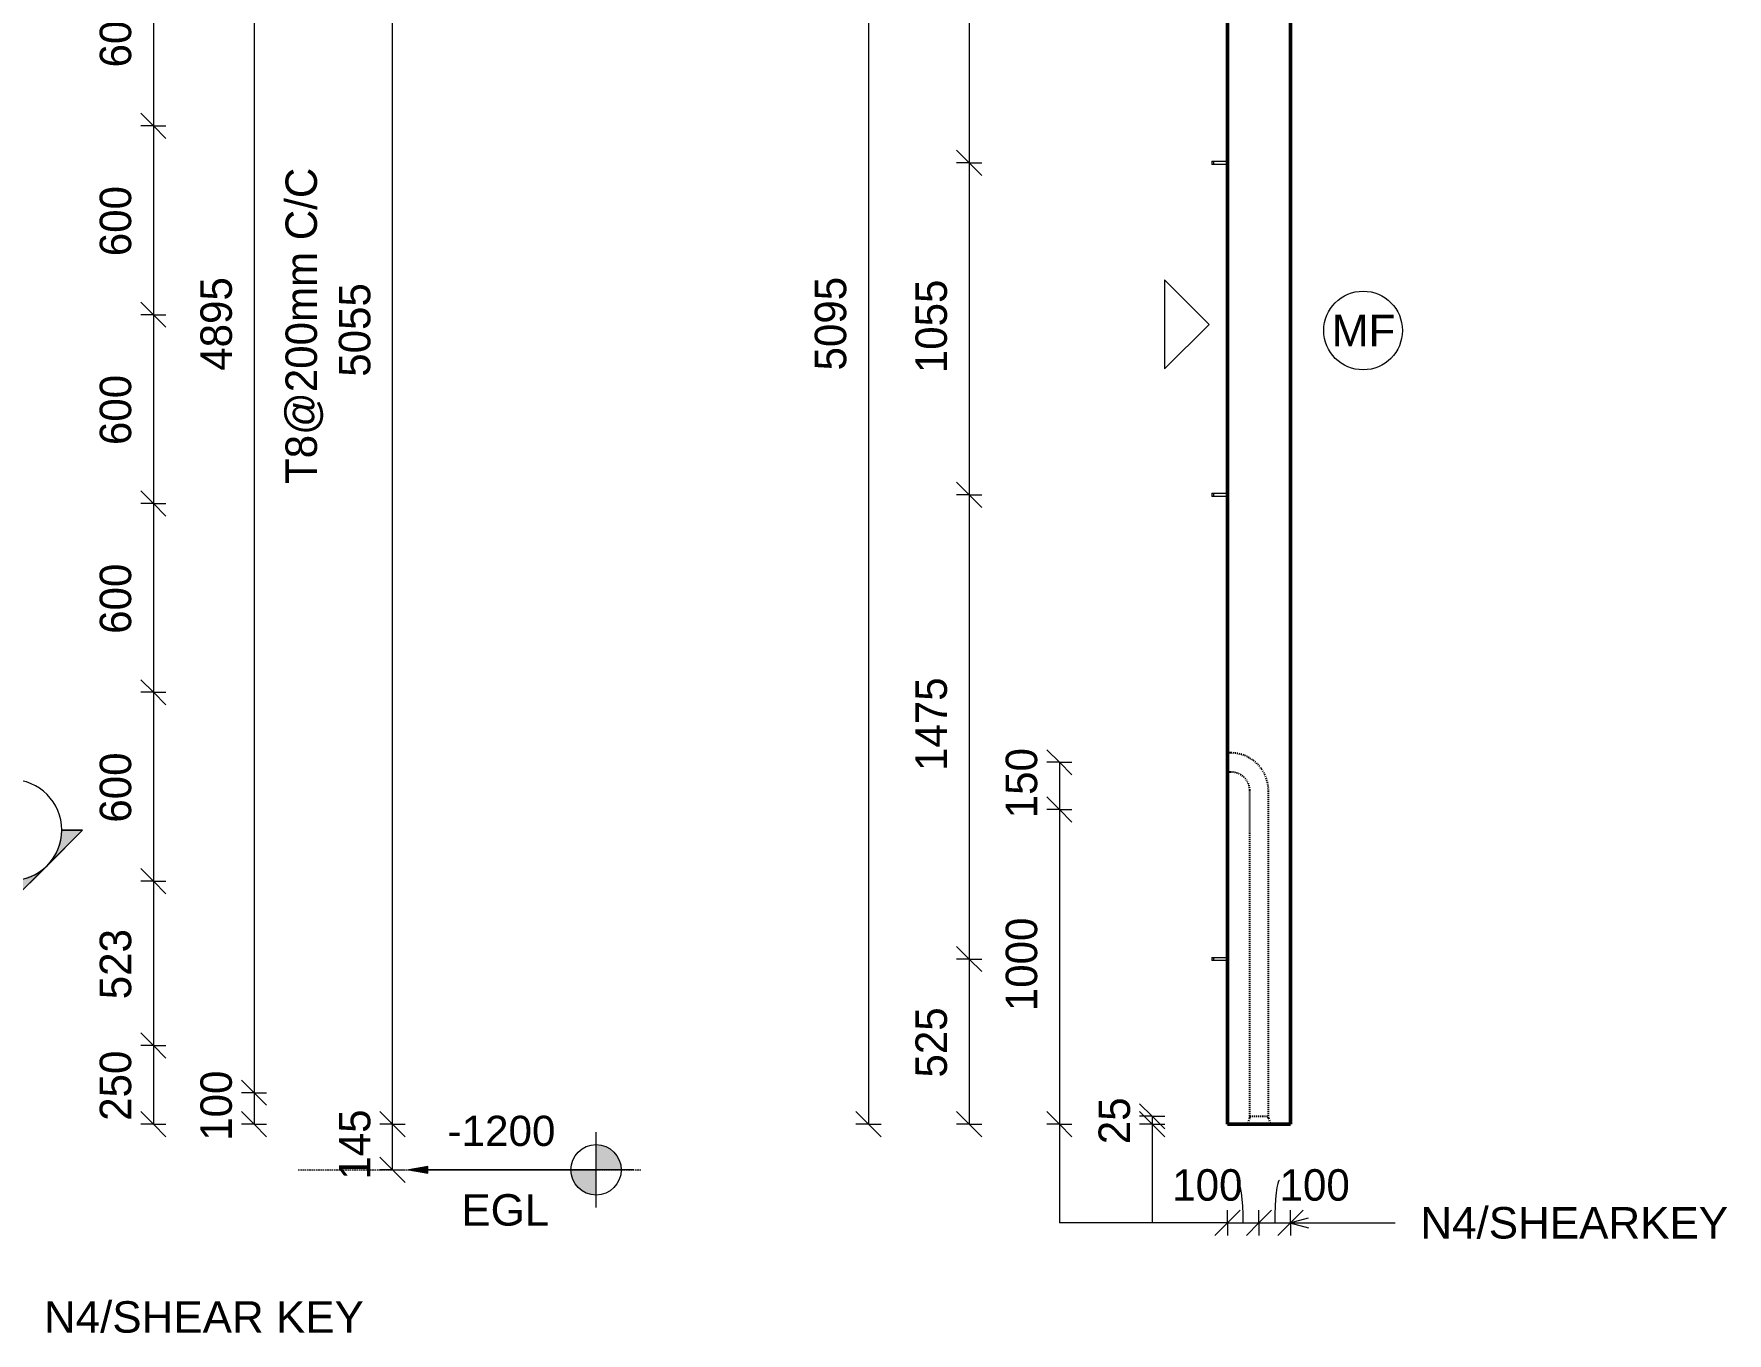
# Model space of a CAD drawing. Header units: millimetres. Extents: x 8200 to 32775, y -2059 to 19057.
# Drawn here: x 13265 to 18646, y -2059 to 2070 of the extents above; entities that cross this region are included whole.
import ezdxf

# ---------------------------------------------------------------- set-up
doc = ezdxf.new("R2010")
doc.units = ezdxf.units.MM
doc.linetypes.add('Dash', pattern=[6.36, 3.18, -3.18])
doc.linetypes.add('Hidden', pattern=[7.14, 4.76, -2.38])
for name, color, linetype, lineweight in [('A-ANNO-DIMS', 211, 'Continuous', 9), ('A-ANNO-DIMS-40', 211, 'Continuous', 9), ('A-DETL-HDLN', 90, 'Hidden', 18), ('A-DETL-THIN', 151, 'Continuous', 18), ('A-GENM', 13, 'Continuous', 18), ('A-WALL', 113, 'Continuous', 25), ('A-WALL-HDLN', 110, 'Dash', 25), ('G-ANNO-DIMS', 111, 'Continuous', 9), ('G-ANNO-SYMB', 111, 'Continuous', 9), ('G-ANNO-TEXT', 231, 'Continuous', 9)]:
    doc.layers.add(name, color=color, linetype=linetype, lineweight=lineweight)
doc.styles.add('Arial_1', font='arial.ttf', dxfattribs={"height": 100})
doc.styles.add('Arial_2', font='arial.ttf', dxfattribs={"height": 96})
doc.styles.add('Nirmala UI Semilight', font='NirmalaS.ttf', dxfattribs={"height": 100})
doc.dimstyles.new('Arrow_Filled_-_2_5_NI_UI', dxfattribs={"dimscale": 304.8, "dimtxt": 104.736395, "dimasz": 0.262467, "dimexe": 0.131234, "dimexo": 0.0625, "dimgap": 0.131234, "dimtad": 1, "dimdec": 4, "dimzin": 0, "dimdsep": 46, "dimtxsty": 'Nirmala UI Semilight', "dimblk1": 'OBLIQUE', "dimblk2": 'OBLIQUE', "dimsah": 1, "dimcen": 0.09, "dimazin": 0, "dimtfac": 1, "dimtdec": 4, "dimtix": 1, "dimtmove": 0, "dimatfit": 3, "dimfxl": 0.131234, "dimfxlon": 1, "dimtvp": 1, "dimtolj": 1, "dimtzin": 0, "dimarcsym": 2})
doc.dimstyles.new('Arrow_Filled_-_2_5_NI_UI_2', dxfattribs={"dimscale": 304.8, "dimtxt": 104.736395, "dimasz": 0.262467, "dimexe": 0.131234, "dimexo": 0.0625, "dimgap": 0.131234, "dimtad": 1, "dimdec": 4, "dimzin": 0, "dimdsep": 46, "dimtxsty": 'Nirmala UI Semilight', "dimblk1": 'OBLIQUE', "dimblk2": 'OBLIQUE', "dimsah": 1, "dimcen": 0.09, "dimazin": 0, "dimtfac": 1, "dimtdec": 4, "dimtix": 1, "dimtmove": 1, "dimatfit": 3, "dimfxl": 0.131234, "dimfxlon": 1, "dimtvp": 1, "dimtolj": 1, "dimtzin": 0, "dimarcsym": 2})

# ---------------------------------------------------------------- blocks, each defined once
blk = doc.blocks.new('RR spread anchor face based - RR-SA-2_5-150-1726819-Elevation Right')
at = {"layer": 'A-GENM'}
for p, q in [((17885.4, 3140), (17890.4, 3140)), ((17885.4, 3140), (17885.4, 3130)), ((17890.4, 3130), (17885.4, 3130)), ((17890.4, 3140), (17935.4, 3140)), ((17890.4, 3140), (17890.4, 3130)), ((17935.4, 3130), (17890.4, 3130))]:
    blk.add_line(p, q, dxfattribs=at)
blk = doc.blocks.new('Detail View - M_Section Head - Filled SHOP DWG-1002450-Elevation Front')
at = {"layer": 'G-ANNO-SYMB'}
h = blk.add_hatch(color=256, dxfattribs=at)
edge = h.paths.add_edge_path()
edge.add_line((12967.1, -460.3), (13033.4, -460.3))
edge.add_arc((13193.4, -460.3), 160, 180, 225)
edge.add_line((13080.2, -573.5), (12967.1, -460.3))
h = blk.add_hatch(color=256, dxfattribs=at)
edge = h.paths.add_edge_path()
edge.add_line((13419.6, -460.3), (13306.5, -573.5))
edge.add_arc((13193.4, -460.3), 160, 315, 360)
edge.add_line((13353.4, -460.3), (13419.6, -460.3))
h = blk.add_hatch(color=256, dxfattribs=at)
edge = h.paths.add_edge_path()
edge.add_line((13193.4, -686.6), (13080.2, -573.5))
edge.add_arc((13193.4, -460.3), 160, 225, 270)
edge.add_line((13193.4, -620.3), (13193.4, -686.6))
h = blk.add_hatch(color=256, dxfattribs=at)
edge = h.paths.add_edge_path()
edge.add_line((13193.4, -686.6), (13193.4, -620.3))
edge.add_arc((13193.4, -460.3), 160, 270, 315)
edge.add_line((13306.5, -573.5), (13193.4, -686.6))
for p, q in [((13193.4, -686.6), (12967.1, -460.3)), ((13033.4, -460.3), (12967.1, -460.3)), ((12967.1, -460.3), (13080.2, -573.5)), ((13033.4, -460.3), (12967.1, -460.3)), ((13193.4, -686.6), (13419.6, -460.3)), ((13306.5, -573.5), (13419.6, -460.3)), ((13353.4, -460.3), (13419.6, -460.3)), ((13419.6, -460.3), (13353.4, -460.3)), ((13080.2, -573.5), (13193.4, -686.6)), ((13193.4, -686.6), (13306.5, -573.5)), ((13193.4, -620.3), (13193.4, -686.6)), ((13193.4, -686.6), (13193.4, -620.3))]:
    blk.add_line(p, q, dxfattribs=at)
for start, end in [(360, 180), (180, 360), (180, 225), (315, 0), (225, 270), (270, 315)]:
    blk.add_arc((13193.4, -460.3), 160, start, end, dxfattribs=at)
blk = doc.blocks.new('DIMBLOCK31-Elevation Front')
at = {"layer": 'A-ANNO-DIMS-40'}
for p, q in [((13964.4, 3600), (13924.4, 3640)), ((13964.4, 3600), (13924.4, 3600)), ((13964.4, 3600), (13964.4, -1295)), ((13964.4, 3600), (14004.4, 3560)), ((13964.4, 3600), (14004.4, 3600)), ((13964.4, -1295), (13924.4, -1255)), ((13964.4, -1295), (13924.4, -1295)), ((13964.4, -1295), (14004.4, -1335)), ((13964.4, -1295), (14004.4, -1295))]:
    blk.add_line(p, q, dxfattribs=at)
at = {"layer": 'A-ANNO-DIMS-40', "color": 0, "char_height": 100, "attachment_point": 1, "rotation": 90, "line_spacing_factor": 1.142579, "style": 'Nirmala UI Semilight'}
for s, insert, width in [('T8@200mm C/C', (14064.4, 639.3), 1231.7), ('4895', (13794, 999.2), 367.91)]:
    blk.add_mtext(s, dxfattribs=dict(at, insert=insert, width=width))
blk = doc.blocks.new('_Oblique')
at = {"color": 0, "linetype": 'ByBlock', "lineweight": -2}
blk.add_line((-0.5, -0.5), (0.5, 0.5), dxfattribs=at)
blk = doc.blocks.new('DIMBLOCK32-Elevation Front')
at = {"layer": 'A-ANNO-DIMS-40'}
for p, q in [((13964.4, -1295), (13924.4, -1255)), ((13964.4, -1295), (13924.4, -1295)), ((13964.4, -1295), (13964.4, -1395)), ((13964.4, -1295), (14004.4, -1335)), ((13964.4, -1295), (14004.4, -1295)), ((13964.4, -1395), (13924.4, -1355)), ((13964.4, -1395), (13924.4, -1395)), ((13964.4, -1395), (14004.4, -1435)), ((13964.4, -1395), (14004.4, -1395))]:
    blk.add_line(p, q, dxfattribs=at)
at = {"layer": 'A-ANNO-DIMS-40', "color": 0, "insert": (13794, -1447.8), "char_height": 100, "width": 246.797, "attachment_point": 1, "rotation": 90, "line_spacing_factor": 1.142579, "style": 'Nirmala UI Semilight'}
blk.add_mtext('100', dxfattribs=at)
blk = doc.blocks.new('DIMBLOCK36-Elevation Front')
at = {"layer": 'A-ANNO-DIMS-40'}
for p, q in [((13644.4, 2377.5), (13604.4, 2417.5)), ((13644.4, 2377.5), (13604.4, 2377.5)), ((13644.4, 2377.5), (13644.4, 1777.5)), ((13644.4, 2377.5), (13684.4, 2337.5)), ((13644.4, 2377.5), (13684.4, 2377.5)), ((13644.4, 1777.5), (13604.4, 1817.5)), ((13644.4, 1777.5), (13604.4, 1777.5)), ((13644.4, 1777.5), (13684.4, 1737.5)), ((13644.4, 1777.5), (13684.4, 1777.5))]:
    blk.add_line(p, q, dxfattribs=at)
at = {"layer": 'A-ANNO-DIMS-40', "color": 0, "insert": (13474, 1963.2), "char_height": 100, "width": 274.219, "attachment_point": 1, "rotation": 90, "line_spacing_factor": 1.142579, "style": 'Nirmala UI Semilight'}
blk.add_mtext('600', dxfattribs=at)
blk = doc.blocks.new('DIMBLOCK37-Elevation Front')
at = {"layer": 'A-ANNO-DIMS-40'}
for p, q in [((13644.4, 1777.5), (13604.4, 1817.5)), ((13644.4, 1777.5), (13604.4, 1777.5)), ((13644.4, 1777.5), (13644.4, 1177.5)), ((13644.4, 1777.5), (13684.4, 1737.5)), ((13644.4, 1777.5), (13684.4, 1777.5)), ((13644.4, 1177.5), (13604.4, 1217.5)), ((13644.4, 1177.5), (13604.4, 1177.5)), ((13644.4, 1177.5), (13684.4, 1137.5)), ((13644.4, 1177.5), (13684.4, 1177.5))]:
    blk.add_line(p, q, dxfattribs=at)
at = {"layer": 'A-ANNO-DIMS-40', "color": 0, "insert": (13474, 1363.2), "char_height": 100, "width": 274.219, "attachment_point": 1, "rotation": 90, "line_spacing_factor": 1.142579, "style": 'Nirmala UI Semilight'}
blk.add_mtext('600', dxfattribs=at)
blk = doc.blocks.new('DIMBLOCK38-Elevation Front')
at = {"layer": 'A-ANNO-DIMS-40'}
for p, q in [((13644.4, 1177.5), (13604.4, 1217.5)), ((13644.4, 1177.5), (13604.4, 1177.5)), ((13644.4, 1177.5), (13644.4, 577.5)), ((13644.4, 1177.5), (13684.4, 1137.5)), ((13644.4, 1177.5), (13684.4, 1177.5)), ((13644.4, 577.5), (13604.4, 617.5)), ((13644.4, 577.5), (13604.4, 577.5)), ((13644.4, 577.5), (13684.4, 537.5)), ((13644.4, 577.5), (13684.4, 577.5))]:
    blk.add_line(p, q, dxfattribs=at)
at = {"layer": 'A-ANNO-DIMS-40', "color": 0, "insert": (13474, 763.2), "char_height": 100, "width": 274.219, "attachment_point": 1, "rotation": 90, "line_spacing_factor": 1.142579, "style": 'Nirmala UI Semilight'}
blk.add_mtext('600', dxfattribs=at)
blk = doc.blocks.new('DIMBLOCK39-Elevation Front')
at = {"layer": 'A-ANNO-DIMS-40'}
for p, q in [((13644.4, 577.5), (13604.4, 617.5)), ((13644.4, 577.5), (13604.4, 577.5)), ((13644.4, 577.5), (13644.4, -22.5)), ((13644.4, 577.5), (13684.4, 537.5)), ((13644.4, 577.5), (13684.4, 577.5)), ((13644.4, -22.5), (13604.4, 17.5)), ((13644.4, -22.5), (13604.4, -22.5)), ((13644.4, -22.5), (13684.4, -62.5)), ((13644.4, -22.5), (13684.4, -22.5))]:
    blk.add_line(p, q, dxfattribs=at)
at = {"layer": 'A-ANNO-DIMS-40', "color": 0, "insert": (13474, 163.2), "char_height": 100, "width": 274.219, "attachment_point": 1, "rotation": 90, "line_spacing_factor": 1.142579, "style": 'Nirmala UI Semilight'}
blk.add_mtext('600', dxfattribs=at)
blk = doc.blocks.new('DIMBLOCK40-Elevation Front')
at = {"layer": 'A-ANNO-DIMS-40'}
for p, q in [((13644.4, -22.5), (13604.4, 17.5)), ((13644.4, -22.5), (13604.4, -22.5)), ((13644.4, -22.5), (13644.4, -622.5)), ((13644.4, -22.5), (13684.4, -62.5)), ((13644.4, -22.5), (13684.4, -22.5)), ((13644.4, -622.5), (13604.4, -582.5)), ((13644.4, -622.5), (13604.4, -622.5)), ((13644.4, -622.5), (13684.4, -662.5)), ((13644.4, -622.5), (13684.4, -622.5))]:
    blk.add_line(p, q, dxfattribs=at)
at = {"layer": 'A-ANNO-DIMS-40', "color": 0, "insert": (13474, -436.8), "char_height": 100, "width": 274.219, "attachment_point": 1, "rotation": 90, "line_spacing_factor": 1.142579, "style": 'Nirmala UI Semilight'}
blk.add_mtext('600', dxfattribs=at)
blk = doc.blocks.new('DIMBLOCK41-Elevation Front')
at = {"layer": 'A-ANNO-DIMS-40'}
for p, q in [((13644.4, -622.5), (13604.4, -582.5)), ((13644.4, -622.5), (13604.4, -622.5)), ((13644.4, -622.5), (13644.4, -1145)), ((13644.4, -622.5), (13684.4, -662.5)), ((13644.4, -622.5), (13684.4, -622.5)), ((13644.4, -1145), (13604.4, -1105)), ((13644.4, -1145), (13604.4, -1145)), ((13644.4, -1145), (13684.4, -1185)), ((13644.4, -1145), (13684.4, -1145))]:
    blk.add_line(p, q, dxfattribs=at)
at = {"layer": 'A-ANNO-DIMS-40', "color": 0, "insert": (13474, -998), "char_height": 100, "width": 274.219, "attachment_point": 1, "rotation": 90, "line_spacing_factor": 1.142579, "style": 'Nirmala UI Semilight'}
blk.add_mtext('523', dxfattribs=at)
blk = doc.blocks.new('DIMBLOCK42-Elevation Front')
at = {"layer": 'A-ANNO-DIMS-40'}
for p, q in [((13644.4, -1145), (13604.4, -1105)), ((13644.4, -1145), (13604.4, -1145)), ((13644.4, -1145), (13644.4, -1395)), ((13644.4, -1145), (13684.4, -1185)), ((13644.4, -1145), (13684.4, -1145)), ((13644.4, -1395), (13604.4, -1355)), ((13644.4, -1395), (13604.4, -1395)), ((13644.4, -1395), (13684.4, -1435)), ((13644.4, -1395), (13684.4, -1395))]:
    blk.add_line(p, q, dxfattribs=at)
at = {"layer": 'A-ANNO-DIMS-40', "color": 0, "insert": (13474, -1384.3), "char_height": 100, "width": 274.219, "attachment_point": 1, "rotation": 90, "line_spacing_factor": 1.142579, "style": 'Nirmala UI Semilight'}
blk.add_mtext('250', dxfattribs=at)
blk = doc.blocks.new('Spot Elevations - M_Spot Elevation - Target Filled-10609-Elevation Front')
at = {"layer": 'G-ANNO-DIMS'}
h = blk.add_hatch(color=256, dxfattribs=at)
edge = h.paths.add_edge_path()
edge.add_line((15051.6, -1540), (15131.6, -1540))
edge.add_arc((15051.6, -1540), 80, 0, 90)
edge.add_line((15051.6, -1460), (15051.6, -1540))
h = blk.add_hatch(color=256, dxfattribs=at)
edge = h.paths.add_edge_path()
edge.add_line((15051.6, -1540), (14971.6, -1540))
edge.add_arc((15051.6, -1540), 80, 180, 270)
edge.add_line((15051.6, -1620), (15051.6, -1540))
for p, q in [((15051.6, -1660), (15051.6, -1420)), ((15171.6, -1540), (14491.6, -1540))]:
    blk.add_line(p, q, dxfattribs=at)
blk.add_circle((15051.6, -1540), 80, dxfattribs=at)
blk = doc.blocks.new('DIMBLOCK53-Elevation Front')
at = {"layer": 'A-ANNO-DIMS-40'}
for p, q in [((14404.4, -1395), (14364.4, -1355)), ((14404.4, -1395), (14364.4, -1395)), ((14404.4, -1540), (14404.4, -1395)), ((14404.4, -1395), (14444.4, -1435)), ((14404.4, -1395), (14444.4, -1395)), ((14404.4, -1540), (14364.4, -1500)), ((14404.4, -1540), (14364.4, -1540)), ((14404.4, -1540), (14444.4, -1580)), ((14404.4, -1540), (14444.4, -1540))]:
    blk.add_line(p, q, dxfattribs=at)
at = {"layer": 'A-ANNO-DIMS-40', "color": 0, "insert": (14234, -1571.3), "char_height": 100, "width": 249.082, "attachment_point": 1, "rotation": 90, "line_spacing_factor": 1.142579, "style": 'Nirmala UI Semilight'}
blk.add_mtext('145', dxfattribs=at)
blk = doc.blocks.new('DIMBLOCK54-Elevation Front')
at = {"layer": 'A-ANNO-DIMS-40'}
for p, q in [((14404.4, 3660), (14364.4, 3700)), ((14404.4, 3660), (14364.4, 3660)), ((14404.4, -1395), (14404.4, 3660)), ((14404.4, 3660), (14444.4, 3620)), ((14404.4, 3660), (14444.4, 3660)), ((14404.4, -1395), (14364.4, -1355)), ((14404.4, -1395), (14364.4, -1395)), ((14404.4, -1395), (14444.4, -1435)), ((14404.4, -1395), (14444.4, -1395))]:
    blk.add_line(p, q, dxfattribs=at)
at = {"layer": 'A-ANNO-DIMS-40', "color": 0, "insert": (14234, 980.2), "char_height": 100, "width": 365.625, "attachment_point": 1, "rotation": 90, "line_spacing_factor": 1.142579, "style": 'Nirmala UI Semilight'}
blk.add_mtext('5055', dxfattribs=at)
blk = doc.blocks.new('DIMBLOCK69-Elevation Right')
at = {"layer": 'A-ANNO-DIMS-40'}
for p, q in [((16237.1, 3135), (16197.1, 3175)), ((16237.1, 3135), (16197.1, 3135)), ((16237.1, 3135), (16237.1, 1660)), ((16237.1, 3135), (16277.1, 3095)), ((16237.1, 3135), (16277.1, 3135)), ((16237.1, 1660), (16197.1, 1700)), ((16237.1, 1660), (16197.1, 1660)), ((16237.1, 1660), (16277.1, 1620)), ((16237.1, 1660), (16277.1, 1660))]:
    blk.add_line(p, q, dxfattribs=at)
at = {"layer": 'A-ANNO-DIMS-40', "color": 0, "insert": (16066.6, 2257.5), "char_height": 100, "width": 335.918, "attachment_point": 1, "rotation": 90, "line_spacing_factor": 1.142579, "style": 'Nirmala UI Semilight'}
blk.add_mtext('1475', dxfattribs=at)
blk = doc.blocks.new('DIMBLOCK70-Elevation Right')
at = {"layer": 'A-ANNO-DIMS-40'}
for p, q in [((16237.1, 1660), (16197.1, 1700)), ((16237.1, 1660), (16197.1, 1660)), ((16237.1, 1660), (16237.1, 604.9)), ((16237.1, 1660), (16277.1, 1620)), ((16237.1, 1660), (16277.1, 1660)), ((16237.1, 604.9), (16197.1, 644.9)), ((16237.1, 604.9), (16197.1, 604.9)), ((16237.1, 604.9), (16277.1, 564.9)), ((16237.1, 604.9), (16277.1, 604.9))]:
    blk.add_line(p, q, dxfattribs=at)
at = {"layer": 'A-ANNO-DIMS-40', "color": 0, "insert": (16066.6, 991.5), "char_height": 100, "width": 338.203, "attachment_point": 1, "rotation": 90, "line_spacing_factor": 1.142579, "style": 'Nirmala UI Semilight'}
blk.add_mtext('1055', dxfattribs=at)
blk = doc.blocks.new('DIMBLOCK71-Elevation Right')
at = {"layer": 'A-ANNO-DIMS-40'}
for p, q in [((16237.1, 604.9), (16197.1, 644.9)), ((16237.1, 604.9), (16197.1, 604.9)), ((16237.1, 604.9), (16237.1, -870.1)), ((16237.1, 604.9), (16277.1, 564.9)), ((16237.1, 604.9), (16277.1, 604.9)), ((16237.1, -870.1), (16197.1, -830.1)), ((16237.1, -870.1), (16197.1, -870.1)), ((16237.1, -870.1), (16277.1, -910.1)), ((16237.1, -870.1), (16277.1, -870.1))]:
    blk.add_line(p, q, dxfattribs=at)
at = {"layer": 'A-ANNO-DIMS-40', "color": 0, "insert": (16066.6, -272.6), "char_height": 100, "width": 335.918, "attachment_point": 1, "rotation": 90, "line_spacing_factor": 1.142579, "style": 'Nirmala UI Semilight'}
blk.add_mtext('1475', dxfattribs=at)
blk = doc.blocks.new('DIMBLOCK72-Elevation Right')
at = {"layer": 'A-ANNO-DIMS-40'}
for p, q in [((16237.1, -870.1), (16197.1, -830.1)), ((16237.1, -870.1), (16197.1, -870.1)), ((16237.1, -870.1), (16237.1, -1395)), ((16237.1, -870.1), (16277.1, -910.1)), ((16237.1, -870.1), (16277.1, -870.1)), ((16237.1, -1395), (16197.1, -1355)), ((16237.1, -1395), (16197.1, -1395)), ((16237.1, -1395), (16277.1, -1435)), ((16237.1, -1395), (16277.1, -1395))]:
    blk.add_line(p, q, dxfattribs=at)
at = {"layer": 'A-ANNO-DIMS-40', "color": 0, "insert": (16066.6, -1246.8), "char_height": 100, "width": 274.219, "attachment_point": 1, "rotation": 90, "line_spacing_factor": 1.142579, "style": 'Nirmala UI Semilight'}
blk.add_mtext('525', dxfattribs=at)
blk = doc.blocks.new('DIMBLOCK73-Elevation Right')
at = {"layer": 'A-ANNO-DIMS-40'}
for p, q in [((15917.1, 3700), (15877.1, 3740)), ((15917.1, 3700), (15877.1, 3700)), ((15917.1, 3700), (15917.1, -1395)), ((15917.1, 3700), (15957.1, 3660)), ((15917.1, 3700), (15957.1, 3700)), ((15917.1, -1395), (15877.1, -1355)), ((15917.1, -1395), (15877.1, -1395)), ((15917.1, -1395), (15957.1, -1435)), ((15917.1, -1395), (15957.1, -1395))]:
    blk.add_line(p, q, dxfattribs=at)
at = {"layer": 'A-ANNO-DIMS-40', "color": 0, "insert": (15746.6, 1000.2), "char_height": 100, "width": 365.625, "attachment_point": 1, "rotation": 90, "line_spacing_factor": 1.142579, "style": 'Nirmala UI Semilight'}
blk.add_mtext('5095', dxfattribs=at)
blk = doc.blocks.new('DIMBLOCK74-Elevation Right')
at = {"layer": 'A-ANNO-DIMS-40'}
for p, q in [((16524, -245), (16484, -205)), ((16524, -245), (16484, -245)), ((16524, -245), (16524, -395)), ((16524, -245), (16564, -285)), ((16524, -245), (16564, -245)), ((16524, -395), (16484, -355)), ((16524, -395), (16484, -395)), ((16524, -395), (16564, -435)), ((16524, -395), (16564, -395))]:
    blk.add_line(p, q, dxfattribs=at)
at = {"layer": 'A-ANNO-DIMS-40', "color": 0, "insert": (16353.5, -422.8), "char_height": 100, "width": 246.797, "attachment_point": 1, "rotation": 90, "line_spacing_factor": 1.142579, "style": 'Nirmala UI Semilight'}
blk.add_mtext('150', dxfattribs=at)
blk = doc.blocks.new('DIMBLOCK75-Elevation Right')
at = {"layer": 'A-ANNO-DIMS-40'}
for p, q in [((16524, -395), (16484, -355)), ((16524, -395), (16484, -395)), ((16524, -395), (16524, -1395)), ((16524, -395), (16564, -435)), ((16524, -395), (16564, -395)), ((16524, -1395), (16484, -1355)), ((16524, -1395), (16484, -1395)), ((16524, -1395), (16564, -1435)), ((16524, -1395), (16564, -1395))]:
    blk.add_line(p, q, dxfattribs=at)
at = {"layer": 'A-ANNO-DIMS-40', "color": 0, "insert": (16353.5, -1035.9), "char_height": 100, "width": 338.203, "attachment_point": 1, "rotation": 90, "line_spacing_factor": 1.142579, "style": 'Nirmala UI Semilight'}
blk.add_mtext('1000', dxfattribs=at)
blk = doc.blocks.new('DIMBLOCK76-Elevation Right')
at = {"layer": 'A-ANNO-DIMS-40'}
for p, q in [((16819, -1370), (16779, -1330)), ((16819, -1395), (16779, -1355)), ((16819, -1370), (16779, -1370)), ((16819, -1395), (16779, -1395)), ((16819, -1370), (16819, -1395)), ((16819, -1370), (16859, -1410)), ((16819, -1370), (16859, -1370)), ((16819, -1395), (16859, -1435)), ((16819, -1395), (16859, -1395))]:
    blk.add_line(p, q, dxfattribs=at)
at = {"layer": 'A-ANNO-DIMS-40', "color": 0, "insert": (16648.5, -1458.7), "char_height": 100, "width": 182.813, "attachment_point": 1, "rotation": 90, "line_spacing_factor": 1.142579, "style": 'Nirmala UI Semilight'}
blk.add_mtext('25', dxfattribs=at)
blk = doc.blocks.new('DIMBLOCK77-Elevation Right')
at = {"layer": 'A-ANNO-DIMS-40'}
for p, q in [((17058.4, -1708.5), (17018.4, -1748.5)), ((17058.4, -1708.5), (17098.4, -1668.5)), ((17058.4, -1708.5), (17058.4, -1668.5)), ((17058.4, -1708.5), (17158.4, -1708.5)), ((17058.4, -1708.5), (17058.4, -1748.5)), ((17158.4, -1708.5), (17118.4, -1748.5)), ((17158.4, -1708.5), (17198.4, -1668.5)), ((17158.4, -1708.5), (17158.4, -1668.5)), ((17158.4, -1708.5), (17158.4, -1748.5))]:
    blk.add_line(p, q, dxfattribs=at)
blk.add_ellipse((17088.4, -1708.5), major_axis=(0, 135.2), ratio=0.147742, start_param=4.712389, end_param=6.283185, dxfattribs=at)
at = {"layer": 'A-ANNO-DIMS-40', "color": 0, "insert": (16882.8, -1538), "char_height": 100, "width": 246.797, "attachment_point": 1, "line_spacing_factor": 1.142579, "style": 'Nirmala UI Semilight'}
blk.add_mtext('100', dxfattribs=at)
blk = doc.blocks.new('DIMBLOCK78-Elevation Right')
at = {"layer": 'A-ANNO-DIMS-40'}
for p, q in [((17158.4, -1708.5), (17118.4, -1748.5)), ((17158.4, -1708.5), (17198.4, -1668.5)), ((17158.4, -1708.5), (17158.4, -1668.5)), ((17158.4, -1708.5), (17258.4, -1708.5)), ((17158.4, -1708.5), (17158.4, -1748.5)), ((17258.4, -1708.5), (17218.4, -1748.5)), ((17258.4, -1708.5), (17298.4, -1668.5)), ((17258.4, -1708.5), (17258.4, -1668.5)), ((17258.4, -1708.5), (17258.4, -1748.5))]:
    blk.add_line(p, q, dxfattribs=at)
blk.add_ellipse((17224, -1708.5), major_axis=(0, 135.2), ratio=0.11497, start_param=0, end_param=1.570796, dxfattribs=at)
at = {"layer": 'A-ANNO-DIMS-40', "color": 0, "insert": (17224, -1538), "char_height": 100, "width": 246.797, "attachment_point": 1, "line_spacing_factor": 1.142579, "style": 'Nirmala UI Semilight'}
blk.add_mtext('100', dxfattribs=at)

msp = doc.modelspace()

# ---------------------------------------------------------------- hatches: boundary and pattern name
at = {"layer": 'G-ANNO-DIMS'}
msp.add_hatch(color=256, dxfattribs=at).paths.add_polyline_path([(14456.27718, -1540), (14516.27718, -1550.57962), (14516.27718, -1529.42038)])

# ---------------------------------------------------------------- linework, layer by layer
at = {"layer": 'A-DETL-HDLN'}
msp.add_line((14104.43427, -1540), (15193.80383, -1540), dxfattribs=at)
at = {"layer": 'A-DETL-THIN'}
for p, q in [((16858.4219, 1288.20265), (16858.4219, 1005.35993)), ((16999.84326, 1146.78129), (16858.4219, 1288.20265)), ((16858.4219, 1005.35993), (16999.84326, 1146.78129)), ((16523.9777, -1395), (16523.9777, -1708.45143)), ((16818.9777, -1395), (16818.9777, -1708.45143)), ((17058.41561, -1708.45143), (16523.9777, -1708.45143))]:
    msp.add_line(p, q, dxfattribs=at)
msp.add_circle((17489.35265, 1127.16436), 125, dxfattribs=at)
at = {"layer": 'A-WALL', "lineweight": 50}
for p, q in [((17058.41561, 3700), (17058.41561, -1395)), ((17258.41561, -1395), (17258.41561, 3650)), ((17058.41561, -1395), (17258.41561, -1395))]:
    msp.add_line(p, q, dxfattribs=at)
at = {"layer": 'A-WALL-HDLN'}
for p, q in [((17068.41561, -215), (17058.41561, -215)), ((17058.41561, -275), (17068.41561, -275)), ((17128.41561, -335), (17128.41561, -1376.25)), ((17188.41561, -1376.25), (17188.41561, -335)), ((17128.39723, -1376.29595), (17120.93545, -1394.95039)), ((17130.91561, -1370), (17185.91561, -1370)), ((17188.43399, -1376.29595), (17195.89576, -1394.95039))]:
    msp.add_line(p, q, dxfattribs=at)
at = {"layer": 'A-WALL-HDLN', "flags": 128}
for points in [[(17188.41561, -335), (17188.31962, -330.20128), (17188.03181, -325.41024), (17187.55264, -320.63454), (17186.88288, -315.88182), (17186.0236, -311.15968), (17184.97616, -306.47568), (17183.74226, -301.83732), (17182.32386, -297.25201), (17180.72323, -292.72709), (17178.94293, -288.2698), (17176.98581, -283.88726), (17174.855, -279.5865), (17172.55391, -275.37438), (17170.08622, -271.25766), (17167.45588, -267.2429), (17164.6671, -263.33655), (17161.72433, -259.54484), (17158.63229, -255.87384), (17155.39593, -252.32943), (17152.02041, -248.91727), (17148.51115, -245.64283), (17144.87374, -242.51133), (17141.11403, -239.52781), (17137.23801, -236.69701), (17133.25188, -234.02348), (17129.16204, -231.51149), (17124.97501, -229.16506), (17120.6975, -226.98795), (17116.33635, -224.98363), (17111.89854, -223.15531), (17107.39116, -221.50592), (17102.82143, -220.0381), (17098.19666, -218.75419), (17093.52425, -217.65625), (17088.81166, -216.74603), (17084.06645, -216.025), (17079.2962, -215.4943), (17074.50855, -215.15478), (17069.71114, -215.00699), (17068.41561, -215)], [(17068.41561, -275), (17070.81497, -275.04799), (17073.21049, -275.1919), (17075.59834, -275.43148), (17077.9747, -275.76636), (17080.33577, -276.19601), (17082.67776, -276.71972), (17084.99695, -277.33667), (17087.2896, -278.04587), (17089.55206, -278.84619), (17091.78071, -279.73634), (17093.97197, -280.7149), (17096.12236, -281.7803), (17098.22842, -282.93085), (17100.28678, -284.16469), (17102.29416, -285.47986), (17104.24733, -286.87425), (17106.14319, -288.34564), (17107.97869, -289.89166), (17109.75089, -291.50984), (17111.45697, -293.1976), (17113.09419, -294.95223), (17114.65994, -296.77093), (17116.1517, -298.65079), (17117.5671, -300.5888), (17118.90387, -302.58186), (17120.15986, -304.62678), (17121.33308, -306.7203), (17122.42163, -308.85905), (17123.42379, -311.03963), (17124.33795, -313.25853), (17125.16265, -315.51222), (17125.89656, -317.79709), (17126.53851, -320.10947), (17127.08748, -322.44568), (17127.54259, -324.80197), (17127.90311, -327.17458), (17128.16846, -329.5597), (17128.33822, -331.95353), (17128.41211, -334.35223), (17128.41561, -335)], [(17130.91561, -1370), (17129.83057, -1372.71259), (17129.04726, -1374.67088), (17128.57394, -1375.85417), (17128.43116, -1376.21069)], [(17188.40005, -1376.21069), (17188.25728, -1375.85417), (17187.78396, -1374.67088), (17187.00064, -1372.71259), (17185.91561, -1370)]]:
    msp.add_lwpolyline(points, dxfattribs=at)
at = {"layer": 'G-ANNO-DIMS'}
for p, q in [((14516.27718, -1529.42038), (14456.27718, -1540)), ((14456.27718, -1540), (14516.27718, -1550.57962)), ((14456.27718, -1540), (14826.82493, -1540)), ((14516.27718, -1550.57962), (14516.27718, -1529.42038)), ((14826.82493, -1540), (15051.62052, -1540))]:
    msp.add_line(p, q, dxfattribs=at)
at = {"layer": 'G-ANNO-TEXT', "color": 10}
for q in [(17315.95962, -1692.21952), (17315.95962, -1724.37342), (17591.29576, -1708.29647)]:
    msp.add_line((17255.95962, -1708.29647), q, dxfattribs=at)

# ---------------------------------------------------------------- block references
at = {"layer": 'A-GENM'}
for p in [(-877.0149, -1475), (-877.0149, -2530.1), (-877.0149, -4005.1)]:
    msp.add_blockref('RR spread anchor face based - RR-SA-2_5-150-1726819-Elevation Right', p, dxfattribs=at)
at = {"layer": 'G-ANNO-DIMS'}
msp.add_blockref('Spot Elevations - M_Spot Elevation - Target Filled-10609-Elevation Front', (0, 0), dxfattribs=at)
at = {"layer": 'G-ANNO-SYMB'}
msp.add_blockref('Detail View - M_Section Head - Filled SHOP DWG-1002450-Elevation Front', (0, 0), dxfattribs=at)

# ---------------------------------------------------------------- texts
at = {"layer": 'G-ANNO-TEXT', "color": 7, "char_height": 100, "attachment_point": 1, "style": 'Arial_1'}
for s, insert, width in [('MF', (17390.07737, 1177.26469), 240.50625), ('EGL', (14623.12864, -1617.39337), 336.70875), ('N4/SHEARKEY', (17671.29576, -1658.29647), 1180.084), ('N4/SHEAR KEY', (13296.60308, -1957.52123), 1228.18525)]:
    msp.add_mtext(s, dxfattribs=dict(at, insert=insert, width=width))

# ---------------------------------------------------------------- dimensions: what is measured, and where the dimension line sits
at = {"layer": 'A-ANNO-DIMS'}
for base, p1, p2, override, picture, middle in [((15917.09171, -1395), (15957.09171, 3700), (15957.09171, -1395), {"dimpost": '<>', "dimfxl": 5095}, 'DIMBLOCK73-Elevation Right', (15825.38321, 1152.5)), ((14404.43427, 3660), (14364.43427, -1395), (14364.43427, 3660), {"dimpost": '<>', "dimfxl": 5055}, 'DIMBLOCK54-Elevation Front', (14312.76063, 1132.5)), ((16237.09171, 1660), (16277.09171, 3135), (16277.09171, 1660), {"dimpost": '<>', "dimfxl": 1475}, 'DIMBLOCK69-Elevation Right', (16145.13913, 2397.5)), ((13644.43427, 1777.5), (13604.43427, 2377.5), (13604.43427, 1777.5), {"dimpost": '<>', "dimfxl": 600}, 'DIMBLOCK36-Elevation Front', (13552.72576, 2077.5)), ((13644.43427, 1177.5), (13604.43427, 1777.5), (13604.43427, 1177.5), {"dimpost": '<>', "dimfxl": 600}, 'DIMBLOCK37-Elevation Front', (13552.72576, 1477.5)), ((16237.09171, 604.9), (16277.09171, 1660), (16277.09171, 604.9), {"dimpost": '<>', "dimfxl": 1055.1}, 'DIMBLOCK70-Elevation Right', (16145.13913, 1132.45)), ((13644.43427, 577.5), (13604.43427, 1177.5), (13604.43427, 577.5), {"dimpost": '<>', "dimfxl": 600}, 'DIMBLOCK38-Elevation Front', (13552.72576, 877.5)), ((13644.43427, -22.5), (13604.43427, 577.5), (13604.43427, -22.5), {"dimpost": '<>', "dimfxl": 600}, 'DIMBLOCK39-Elevation Front', (13552.72576, 277.5)), ((16237.09171, -870.1), (16277.09171, 604.9), (16277.09171, -870.1), {"dimpost": '<>', "dimfxl": 1475}, 'DIMBLOCK71-Elevation Right', (16145.13913, -132.6)), ((13644.43427, -622.5), (13604.43427, -22.5), (13604.43427, -622.5), {"dimpost": '<>', "dimfxl": 600}, 'DIMBLOCK40-Elevation Front', (13552.72576, -322.5)), ((16523.9777, -395), (16563.9777, -245), (16563.9777, -395), {"dimpost": '<>', "dimfxl": 150}, 'DIMBLOCK74-Elevation Right', (16432.02512, -320)), ((16523.9777, -1395), (16563.9777, -395), (16563.9777, -1395), {"dimpost": '<>', "dimfxl": 1000}, 'DIMBLOCK75-Elevation Right', (16432.02512, -895)), ((13644.43427, -1145), (13604.43427, -622.5), (13604.43427, -1145), {"dimpost": '<>', "dimfxl": 522.5}, 'DIMBLOCK41-Elevation Front', (13552.72576, -883.75)), ((16237.09171, -1395), (16277.09171, -870.1), (16277.09171, -1395), {"dimpost": '<>', "dimfxl": 524.9}, 'DIMBLOCK72-Elevation Right', (16145.41807, -1132.55)), ((13644.43427, -1395), (13604.43427, -1145), (13604.43427, -1395), {"dimpost": '<>', "dimfxl": 250}, 'DIMBLOCK42-Elevation Front', (13552.76063, -1270)), ((13964.43427, -1395), (13924.43427, -1295), (13924.43427, -1395), {"dimpost": '<>', "dimfxl": 100}, 'DIMBLOCK32-Elevation Front', (13872.48169, -1345)), ((16818.9777, -1395), (16858.9777, -1370), (16858.9777, -1395), {"dimpost": '<>', "dimfxl": 25}, 'DIMBLOCK76-Elevation Right', (16727.30406, -1382.5)), ((14404.43427, -1395), (14364.43427, -1540), (14364.43427, -1395), {"dimpost": '<>', "dimfxl": 145}, 'DIMBLOCK53-Elevation Front', (14312.48169, -1467.5))]:
    dim = msp.add_linear_dim(base=base, p1=p1, p2=p2, angle=90, dimstyle='Arrow_Filled_-_2_5_NI_UI', override=override, dxfattribs=at)
    dim.commit()
    dim.dimension.update_dxf_attribs({"geometry": picture, "text_midpoint": middle})
dim = msp.add_linear_dim(base=(13964.43427, -1295), p1=(13924.43427, 3600), p2=(13924.43427, -1295), angle=90, text='<>\\XT8@200mm C/C', dimstyle='Arrow_Filled_-_2_5_NI_UI', override={"dimpost": '<>', "dimfxl": 4895}, dxfattribs=at)
dim.commit()
dim.dimension.update_dxf_attribs({"geometry": 'DIMBLOCK31-Elevation Front', "text_midpoint": (13964.43427, 1152.5)})
for base, p1, p2, picture, middle in [((17158.41561, -1708.45143), (17058.41561, -1668.45143), (17158.41561, -1668.45143), 'DIMBLOCK77-Elevation Right', (17006.17307, -1604.64933)), ((17258.41561, -1708.45143), (17158.41561, -1668.45143), (17258.41561, -1668.45143), 'DIMBLOCK78-Elevation Right', (17347.35974, -1604.64933))]:
    dim = msp.add_linear_dim(base=base, p1=p1, p2=p2, dimstyle='Arrow_Filled_-_2_5_NI_UI_2', override={"dimpost": '<>', "dimfxl": 100}, dxfattribs=at)
    dim.commit()
    dim.dimension.update_dxf_attribs({"geometry": picture, "text_midpoint": middle, "dimtype": 160})

# ---------------------------------------------------------------- next in the draw order: texts
at = {"layer": 'G-ANNO-DIMS', "insert": (14579.42179, -1368.13676), "char_height": 96, "width": 410.1871465, "attachment_point": 1, "line_spacing_factor": 0.941778, "style": 'Arial_2', "bg_fill": 3, "box_fill_scale": 0, "bg_fill_color": 256, "bg_fill_true_color": 3254780160, "bg_fill_transparency": 256}
msp.add_mtext('-1200', dxfattribs=at)

doc.saveas('drawing.dxf')
